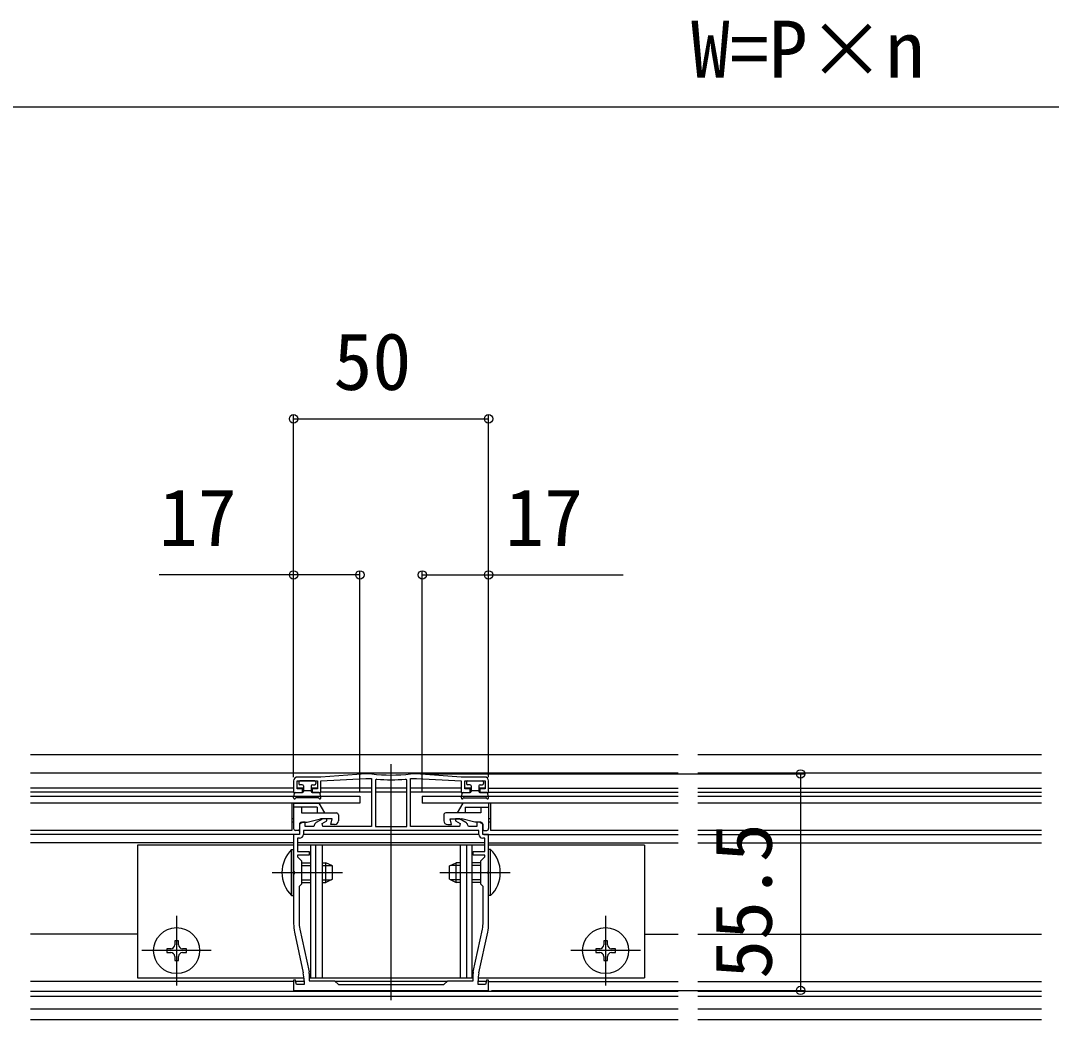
# Model space of a CAD drawing. Units: millimetres, scale not verified. Extents: x -875 to 875, y -1304 to 1297.
# Drawn here: x -352.5 to -88.2, y 791.9 to 1047.9 of the extents above; entities that cross this region are included whole.
import ezdxf
from ezdxf.enums import TextEntityAlignment as Align

# ---------------------------------------------------------------- set-up
doc = ezdxf.new("R2010")
doc.units = ezdxf.units.MM
doc.header["$LTSCALE"] = 8
for name, color, linetype in [('0-2_YKK_11', 7, 'Continuous'), ('0-4_YKK_12', 2, 'Continuous'), ('0-5_YKK_13', 4, 'Continuous'), ('0-6_YKK_D', 6, 'Continuous')]:
    doc.layers.add(name, color=color, linetype=linetype)
doc.styles.add('ＭＳ ゴシック', font='')
doc.styles.get('ＭＳ ゴシック').set_extended_font_data('MS Gothic')

msp = doc.modelspace()

# ---------------------------------------------------------------- linework, layer by layer
at = {"layer": '0-2_YKK_11'}
for p, q in [((-261.174, 853.452), (-261.5, 853.153)), ((-235, 839.295), (-235, 840.295)), ((-282.275, 814.251), (-280.025, 803.838)), ((-280.908, 815.031), (-278.545, 804.089)), ((-236.455, 804.089), (-234.092, 815.031)), ((-234.975, 803.838), (-232.725, 814.251))]:
    msp.add_line(p, q, dxfattribs=at)
for points in [[(-262.482, 854.793), (-262.518, 854.795), (-264, 854.795), (-275.5, 853.995), (-281.5, 853.995)], [(-233.5, 853.995), (-239.5, 853.995), (-251, 854.795), (-252.482, 854.795), (-252.518, 854.793)], [(-282.5, 852.995), (-282.5, 849.995), (-280.25, 849.995), (-280.25, 850.995), (-281.6, 850.995), (-281.6, 852.995), (-276.4, 852.995), (-276.4, 850.995), (-277.75, 850.995), (-277.75, 849.995), (-275.5, 849.995), (-275.5, 852.995), (-264, 853.595), (-262.5, 853.595), (-262.5, 841.295), (-275, 841.295), (-275.201, 842.045), (-274, 842.738), (-274, 843.295), (-275.036, 843.295), (-276.685, 842.343)], [(-261.5, 853.153), (-261.5, 841.295), (-253.5, 841.295), (-253.5, 853.153), (-253.826, 853.452)], [(-238.315, 842.343), (-239.964, 843.295), (-241, 843.295), (-241, 842.738), (-239.799, 842.045), (-240, 841.295), (-252.5, 841.295), (-252.5, 853.595), (-251, 853.595), (-239.5, 852.995), (-239.5, 849.995), (-237.25, 849.995), (-237.25, 850.995), (-238.6, 850.995), (-238.6, 852.995), (-233.4, 852.995), (-233.4, 850.995), (-234.75, 850.995), (-234.75, 849.995), (-232.5, 849.995), (-232.5, 852.995)], [(-277.124, 841.819), (-277.315, 841.295), (-279.5, 841.295), (-279.5, 842.395), (-280.134, 842.395), (-281, 841.895), (-281, 839.295), (-282.5, 839.295), (-282.5, 829.953), (-282.38, 829.77), (-282.38, 829.22), (-282.5, 829.036), (-282.5, 816.362)], [(-232.5, 816.362), (-232.5, 829.036), (-232.62, 829.22), (-232.62, 829.77), (-232.5, 829.953), (-232.5, 839.295), (-234, 839.295), (-234, 841.895), (-234.866, 842.395), (-235.5, 842.395), (-235.5, 841.295), (-237.685, 841.295), (-237.876, 841.819)], [(-281, 838.295), (-281.5, 838.295), (-281.5, 834.895), (-278.5, 834.895), (-278.5, 833.995), (-281.5, 833.995), (-281.5, 833.495), (-280.5, 832.495), (-280.5, 826.495), (-281.1, 825.895), (-281.1, 816.825)], [(-235, 840.295), (-280, 840.295), (-280, 839.295)], [(-233.9, 816.825), (-233.9, 825.895), (-234.5, 826.495), (-234.5, 832.495), (-233.5, 833.495), (-233.5, 833.995), (-236.5, 833.995), (-236.5, 834.895), (-233.5, 834.895), (-233.5, 838.295), (-234, 838.295)], [(-278.5, 803.667), (-278.5, 801.795), (-272, 801.795), (-271, 800.795), (-257.5, 800.795), (-244, 800.795), (-243, 801.795), (-236.5, 801.795), (-236.5, 803.667)], [(-279.8, 801.727), (-279.8, 800.795), (-281.737, 800.795), (-282.065, 802.021), (-282.5, 801.964), (-282.5, 799.295), (-257.5, 799.295)], [(-257.5, 799.295), (-232.5, 799.295), (-232.5, 801.964), (-232.935, 802.021), (-233.263, 800.795), (-235.2, 800.795), (-235.2, 801.727)]]:
    msp.add_lwpolyline(points, dxfattribs=at)
for centre, radius, start, end in [((-281.5, 852.995), 1, 90.00001, 179.99999), ((-257.5, 896.311), 41.817, 263.15728, 276.84272), ((-233.5, 852.995), 1, 0.00001, 89.99999), ((-257.5, 896.311), 43.017, 265.09998, 274.90002), ((-276.185, 841.477), 1, 120.00007, 160.00009), ((-238.815, 841.477), 1, 19.99991, 59.99993), ((-281, 839.295), 1, 270.00001, 359.99999), ((-234, 839.295), 1, 180.00001, 269.99999), ((-272.6, 816.825), 8.5, 180, 192.18865), ((-242.4, 816.825), 8.5, 347.81135, 360), ((-272.5, 816.362), 10, 180, 192.18864), ((-242.5, 816.362), 10, 347.81136, 0), ((-289.8, 801.727), 10, 360, 12.18864), ((-280.5, 803.667), 2, 359.99995, 12.1886), ((-234.5, 803.667), 2, 167.8114, 180.00005), ((-225.2, 801.727), 10, 167.81136, 180)]:
    msp.add_arc(centre, radius, start, end, dxfattribs=at)
at = {"layer": '0-4_YKK_12'}
for p, q in [((-350, 859.795), (-183.892, 859.795)), ((-178.892, 859.795), (-90.705, 859.795)), ((-257.5, 796.795), (-257.5, 857.295)), ((-350, 855.095), (-183.892, 855.095)), ((-178.892, 855.095), (-90.705, 855.095)), ((-282.5, 851.095), (-350, 851.095)), ((-280, 851.095), (-281.6, 851.095)), ((-276.4, 851.095), (-278, 851.095)), ((-262.5, 851.095), (-275.5, 851.095)), ((-253.5, 851.095), (-261.5, 851.095)), ((-239.5, 851.095), (-252.5, 851.095)), ((-237, 851.095), (-238.524, 851.095)), ((-233.476, 851.095), (-235, 851.095)), ((-232.5, 851.095), (-183.892, 851.095)), ((-178.892, 851.095), (-90.705, 851.095)), ((-282.5, 850.095), (-350, 850.095)), ((-280, 850.095), (-280.25, 850.095)), ((-277.75, 850.095), (-278, 850.095)), ((-262.5, 850.095), (-275.5, 850.095)), ((-253.5, 850.095), (-261.5, 850.095)), ((-239.424, 850.095), (-252.5, 850.095)), ((-237.076, 850.095), (-237.326, 850.095)), ((-234.674, 850.095), (-234.924, 850.095)), ((-232.576, 850.095), (-183.892, 850.095)), ((-178.892, 850.095), (-90.705, 850.095)), ((-282.5, 843.295), (-283, 843.295)), ((-232, 843.295), (-232.5, 843.295)), ((-282.5, 842.395), (-283, 842.395)), ((-232, 842.395), (-232.5, 842.395)), ((-281.3, 839.295), (-350, 839.295)), ((-235, 839.295), (-280, 839.295)), ((-233.7, 839.295), (-183.892, 839.295)), ((-178.892, 839.295), (-90.705, 839.295)), ((-282.5, 837.095), (-350, 837.095)), ((-233.5, 837.095), (-281.5, 837.095)), ((-232.5, 837.095), (-183.892, 837.095)), ((-178.892, 837.095), (-90.705, 837.095)), ((-288, 829.495), (-270, 829.495)), ((-245, 829.495), (-227.003, 829.495)), ((-312.5, 818.395), (-312.5, 800.595)), ((-202.5, 818.395), (-202.5, 800.595)), ((-322.5, 813.695), (-350, 813.695)), ((-192.5, 813.695), (-183.892, 813.695)), ((-178.892, 813.695), (-90.705, 813.695)), ((-303.6, 809.495), (-321.4, 809.495)), ((-193.6, 809.495), (-211.4, 809.495)), ((-282.5, 801.595), (-350, 801.595)), ((-279.8, 801.595), (-281.951, 801.595)), ((-243.2, 801.595), (-271.8, 801.595)), ((-233.049, 801.595), (-235.2, 801.595)), ((-232.5, 801.595), (-183.892, 801.595)), ((-178.892, 801.595), (-90.705, 801.595)), ((-350, 799.095), (-183.892, 799.095)), ((-178.892, 799.095), (-90.705, 799.095)), ((-350, 797.795), (-183.892, 797.795)), ((-178.892, 797.795), (-90.705, 797.795)), ((-350, 794.597), (-183.892, 794.597)), ((-178.892, 794.597), (-90.705, 794.597)), ((-350, 791.874), (-183.892, 791.874)), ((-178.892, 791.874), (-90.705, 791.874))]:
    msp.add_line(p, q, dxfattribs=at)
at = {"layer": '0-5_YKK_13'}
for p, q in [((-281.2, 852.695), (-281.2, 852.295)), ((-277.1, 852.995), (-280.9, 852.995)), ((-280.3, 851.995), (-280.9, 851.995)), ((-280, 851.695), (-280, 850.295)), ((-278, 851.695), (-278, 850.295)), ((-277.7, 851.995), (-277.1, 851.995)), ((-276.8, 852.695), (-276.8, 852.295)), ((-238.2, 852.695), (-238.2, 852.295)), ((-237.9, 852.995), (-234.1, 852.995)), ((-237.3, 851.995), (-237.9, 851.995)), ((-237, 851.695), (-237, 850.295)), ((-235, 851.695), (-235, 850.295)), ((-234.7, 851.995), (-234.1, 851.995)), ((-233.8, 852.695), (-233.8, 852.295)), ((-350, 849.095), (-265.5, 849.095)), ((-282.494, 848.697), (-282.309, 849.747)), ((-282.033, 848.52), (-282.019, 848.545)), ((-282.014, 849.995), (-280.3, 849.995)), ((-276.241, 848.695), (-281.759, 848.695)), ((-280, 850.495), (-278, 850.495)), ((-275.986, 849.995), (-277.7, 849.995)), ((-275.967, 848.52), (-275.981, 848.545)), ((-275.506, 848.697), (-275.691, 849.747)), ((-265.5, 849.095), (-265.5, 847.295)), ((-249.5, 849.095), (-183.892, 849.095)), ((-249.5, 849.095), (-249.5, 847.295)), ((-239.494, 848.697), (-239.309, 849.747)), ((-239.033, 848.52), (-239.019, 848.545)), ((-239.014, 849.995), (-237.3, 849.995)), ((-238.759, 848.695), (-233.241, 848.695)), ((-237, 850.495), (-235, 850.495)), ((-232.986, 849.995), (-234.7, 849.995)), ((-232.967, 848.52), (-232.981, 848.545)), ((-232.506, 848.697), (-232.691, 849.747)), ((-178.892, 849.095), (-90.705, 849.095)), ((-265.5, 847.295), (-350, 847.295)), ((-283, 847.295), (-283, 840.295)), ((-282.5, 847.295), (-282.5, 840.795)), ((-282.5, 847.295), (-275.943, 847.295)), ((-276.5, 846.295), (-282.5, 846.295)), ((-280.5, 846.295), (-280.5, 844.795)), ((-276.5, 846.295), (-276.5, 844.795)), ((-274.5, 844.795), (-275.943, 847.295)), ((-183.892, 847.295), (-249.5, 847.295)), ((-240.5, 844.795), (-239.057, 847.295)), ((-232.5, 847.295), (-239.057, 847.295)), ((-238.5, 846.295), (-238.5, 844.795)), ((-238.5, 846.295), (-232.5, 846.295)), ((-234.5, 846.295), (-234.5, 844.795)), ((-232.5, 847.295), (-232.5, 840.795)), ((-232, 847.295), (-232, 840.295)), ((-183.892, 847.295), (-232, 847.295)), ((-90.705, 847.295), (-178.892, 847.295)), ((-90.705, 847.295), (-178.892, 847.295)), ((-280.5, 844.795), (-271.5, 844.795)), ((-279, 842.395), (-275.641, 843.295)), ((-272.598, 843.295), (-275.641, 843.295)), ((-273, 841.795), (-272.598, 843.295)), ((-271, 844.295), (-271, 842.795)), ((-244, 844.295), (-244, 842.795)), ((-234.5, 844.795), (-243.5, 844.795)), ((-242, 841.795), (-242.402, 843.295)), ((-242.402, 843.295), (-239.359, 843.295)), ((-236, 842.395), (-239.359, 843.295)), ((-281, 841.895), (-281, 840.595)), ((-280.5, 842.395), (-279, 842.395)), ((-272, 841.795), (-273, 841.795)), ((-243, 841.795), (-242, 841.795)), ((-234.5, 842.395), (-236, 842.395)), ((-234, 841.895), (-234, 840.595)), ((-283, 840.295), (-350, 840.295)), ((-281.3, 840.295), (-282, 840.295)), ((-233.7, 840.295), (-233, 840.295)), ((-183.892, 840.295), (-232, 840.295)), ((-90.705, 840.295), (-178.892, 840.295)), ((-282.5, 836.495), (-322.5, 836.495)), ((-322.5, 836.495), (-322.5, 802.495)), ((-282.5, 823.595), (-282.5, 835.395)), ((-233.5, 836.495), (-281.5, 836.495)), ((-278.2, 836.495), (-278.2, 802.495)), ((-276.86, 836.495), (-276.86, 802.495)), ((-275.2, 836.495), (-275.2, 802.495)), ((-239.8, 836.495), (-239.8, 802.495)), ((-238.14, 836.495), (-238.14, 802.495)), ((-236.8, 836.495), (-236.8, 802.495)), ((-192.5, 836.495), (-232.5, 836.495)), ((-232.5, 823.595), (-232.5, 835.395)), ((-192.5, 836.495), (-192.5, 802.495)), ((-280.5, 831.995), (-278.2, 831.995)), ((-280.5, 831.34), (-278.2, 831.34)), ((-275.2, 831.995), (-274.2, 831.995)), ((-275.2, 831.34), (-272.81, 831.34)), ((-272.5, 831.195), (-274.2, 831.995)), ((-272.5, 827.795), (-272.5, 831.195)), ((-242.5, 831.195), (-240.8, 831.995)), ((-242.5, 827.795), (-242.5, 831.195)), ((-239.8, 831.34), (-242.19, 831.34)), ((-239.8, 831.995), (-240.8, 831.995)), ((-234.5, 831.995), (-236.8, 831.995)), ((-234.5, 831.34), (-236.8, 831.34)), ((-280.5, 827.649), (-278.2, 827.649)), ((-275.2, 827.649), (-272.81, 827.649)), ((-272.5, 827.795), (-274.2, 826.995)), ((-242.5, 827.795), (-240.8, 826.995)), ((-239.8, 827.649), (-242.19, 827.649)), ((-234.5, 827.649), (-236.8, 827.649)), ((-280.5, 826.995), (-278.2, 826.995)), ((-234.5, 826.995), (-236.8, 826.995)), ((-283.009, 823.595), (-282.5, 823.595)), ((-231.991, 823.595), (-232.5, 823.595)), ((-311, 808.995), (-310, 808.995)), ((-201, 808.995), (-200, 808.995)), ((-322.5, 802.495), (-279.83, 802.495)), ((-278.5, 802.495), (-236.5, 802.495)), ((-235.17, 802.495), (-192.5, 802.495))]:
    msp.add_line(p, q, dxfattribs=at)
for points in [[(-283.009, 823.595), (-283.009, 835.395), (-282.5, 835.395)], [(-231.991, 823.595), (-231.991, 835.395), (-232.5, 835.395)], [(-275.2, 826.995), (-274.2, 826.995), (-274.2, 831.995)], [(-239.8, 826.995), (-240.8, 826.995), (-240.8, 831.995)], [(-312, 810.995), (-312, 811.995), (-313, 811.995), (-313, 810.995)], [(-202, 810.995), (-202, 811.995), (-203, 811.995), (-203, 810.995)], [(-314, 809.995), (-315, 809.995), (-315, 808.995), (-314, 808.995)], [(-310, 808.995), (-310, 809.995), (-311, 809.995)], [(-204, 809.995), (-205, 809.995), (-205, 808.995), (-204, 808.995)], [(-200, 808.995), (-200, 809.995), (-201, 809.995)], [(-313, 807.995), (-313, 806.995), (-312, 806.995), (-312, 807.995)], [(-203, 807.995), (-203, 806.995), (-202, 806.995), (-202, 807.995)]]:
    msp.add_lwpolyline(points, dxfattribs=at)
for centre in [(-312.5, 809.495), (-202.5, 809.495)]:
    msp.add_circle(centre, 5.9, dxfattribs=at)
for centre, radius, start, end in [((-280.9, 852.695), 0.3, 90, 180), ((-280.9, 852.295), 0.3, 180, 270), ((-280.3, 851.695), 0.3, 0, 90), ((-277.7, 851.695), 0.3, 90, 180), ((-277.1, 852.695), 0.3, 0, 90), ((-277.1, 852.295), 0.3, 270, 0), ((-237.9, 852.695), 0.3, 90, 180), ((-237.9, 852.295), 0.3, 180, 270), ((-237.3, 851.695), 0.3, 0, 90), ((-234.7, 851.695), 0.3, 90, 180), ((-234.1, 852.695), 0.3, 0, 90), ((-234.1, 852.295), 0.3, 270, 0), ((-282.25, 848.645), 0.25, 167.958, 330), ((-282.014, 849.695), 0.3, 90, 170), ((-281.759, 848.395), 0.3, 90, 150), ((-280.3, 850.295), 0.3, 270, 0), ((-277.7, 850.295), 0.3, 180, 270), ((-276.241, 848.395), 0.3, 30, 90), ((-275.986, 849.695), 0.3, 10, 90), ((-275.75, 848.645), 0.25, 210, 12.042), ((-239.25, 848.645), 0.25, 167.958, 330), ((-239.014, 849.695), 0.3, 90, 170), ((-238.759, 848.395), 0.3, 90, 150), ((-237.3, 850.295), 0.3, 270, 0), ((-234.7, 850.295), 0.3, 180, 270), ((-233.241, 848.395), 0.3, 30, 90), ((-232.986, 849.695), 0.3, 10, 90), ((-232.75, 848.645), 0.25, 210, 12.042), ((-271.5, 844.295), 0.5, 0, 90), ((-243.5, 844.295), 0.5, 90, 180), ((-282, 840.795), 0.5, 180, 270), ((-281.3, 840.595), 0.3, 270, 0), ((-280.5, 841.895), 0.5, 90, 180), ((-272, 842.795), 1, 270, 0), ((-243, 842.795), 1, 180, 270), ((-234.5, 841.895), 0.5, 0, 90), ((-233.7, 840.595), 0.3, 180, 270), ((-233, 840.795), 0.5, 270, 0), ((-277.268, 829.495), 8.232, 134.2189, 225.7811), ((-237.732, 829.495), 8.232, 314.2189, 45.7811), ((-314, 810.995), 1, 270, 0), ((-314, 807.995), 1, 0, 90), ((-311, 810.995), 1, 180, 270), ((-311, 807.995), 1, 90, 180), ((-204, 810.995), 1, 270, 0), ((-204, 807.995), 1, 0, 90), ((-201, 810.995), 1, 180, 270), ((-201, 807.995), 1, 90, 180)]:
    msp.add_arc(centre, radius, start, end, dxfattribs=at)
at = {"layer": '0-6_YKK_D'}
for p, q in [((-560, 1025.8), (295, 1025.8)), ((-282.5, 853.995), (-282.5, 946.8)), ((-232.5, 853.995), (-232.5, 946.8)), ((-282.5, 945.8), (-232.5, 945.8)), ((-282.5, 853.995), (-282.5, 906.8)), ((-265.5, 850.095), (-265.5, 906.8)), ((-249.5, 850.095), (-249.5, 906.8)), ((-232.5, 853.995), (-232.5, 906.8)), ((-250.01, 854.795), (-151.5, 854.795)), ((-152.5, 854.795), (-152.5, 799.295)), ((-231.8, 799.295), (-151.5, 799.295))]:
    msp.add_line(p, q, dxfattribs=at)
for points in [[(-265.5, 905.8), (-282.5, 905.8), (-317.005, 905.8)], [(-249.5, 905.8), (-232.5, 905.8), (-197.995, 905.8)]]:
    msp.add_lwpolyline(points, dxfattribs=at)
for centre in [(-282.5, 945.8), (-232.5, 945.8), (-282.5, 905.8), (-265.5, 905.8), (-249.5, 905.8), (-232.5, 905.8), (-152.5, 854.795), (-152.5, 799.295)]:
    msp.add_circle(centre, 1.075, dxfattribs=at)

# ---------------------------------------------------------------- texts
at = {"layer": '0-6_YKK_D', "style": 'ＭＳ ゴシック'}
for s, p in [('W=P×n', (-180.625, 1028.8)), ('50', (-272.273, 948.8)), ('17', (-317.073, 908.8)), ('17', (-228.268, 908.8))]:
    msp.add_text(s, height=14.66, dxfattribs=at).set_placement(p, align=Align.BOTTOM_LEFT)
msp.add_text('55.5', height=14.66, rotation=90, dxfattribs=at).set_placement((-155.5, 802.272), align=Align.BOTTOM_LEFT)

doc.saveas('drawing.dxf')
